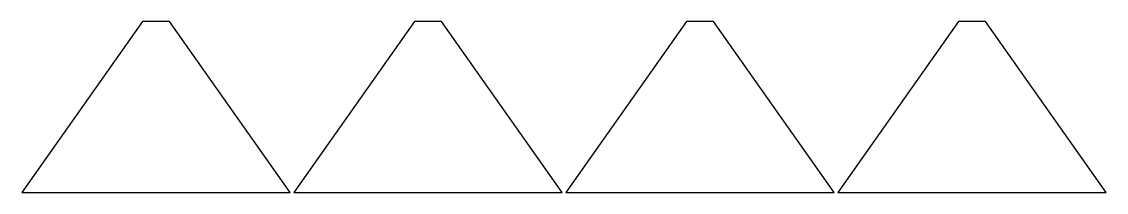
# Model space of a CAD drawing. Header units: metres. Extents: x 0 to 3230, y 0 to 509.
import ezdxf

# ---------------------------------------------------------------- set-up
doc = ezdxf.new("R2010")
doc.units = ezdxf.units.M

msp = doc.modelspace()

# ---------------------------------------------------------------- linework, layer by layer
for p, q in [((360, 509.117), (0, 0)), ((440, 509.117), (360, 509.117)), ((800, 0), (440, 509.117)), ((1170, 509.117), (810, 0)), ((1250, 509.117), (1170, 509.117)), ((1610, 0), (1250, 509.117)), ((1980, 509.117), (1620, 0)), ((2060, 509.117), (1980, 509.117)), ((2420, 0), (2060, 509.117)), ((2790, 509.117), (2430, 0)), ((2870, 509.117), (2790, 509.117)), ((3230, 0), (2870, 509.117)), ((0, 0), (800, 0)), ((810, 0), (1610, 0)), ((1620, 0), (2420, 0)), ((2430, 0), (3230, 0))]:
    msp.add_line(p, q)

doc.saveas('drawing.dxf')
